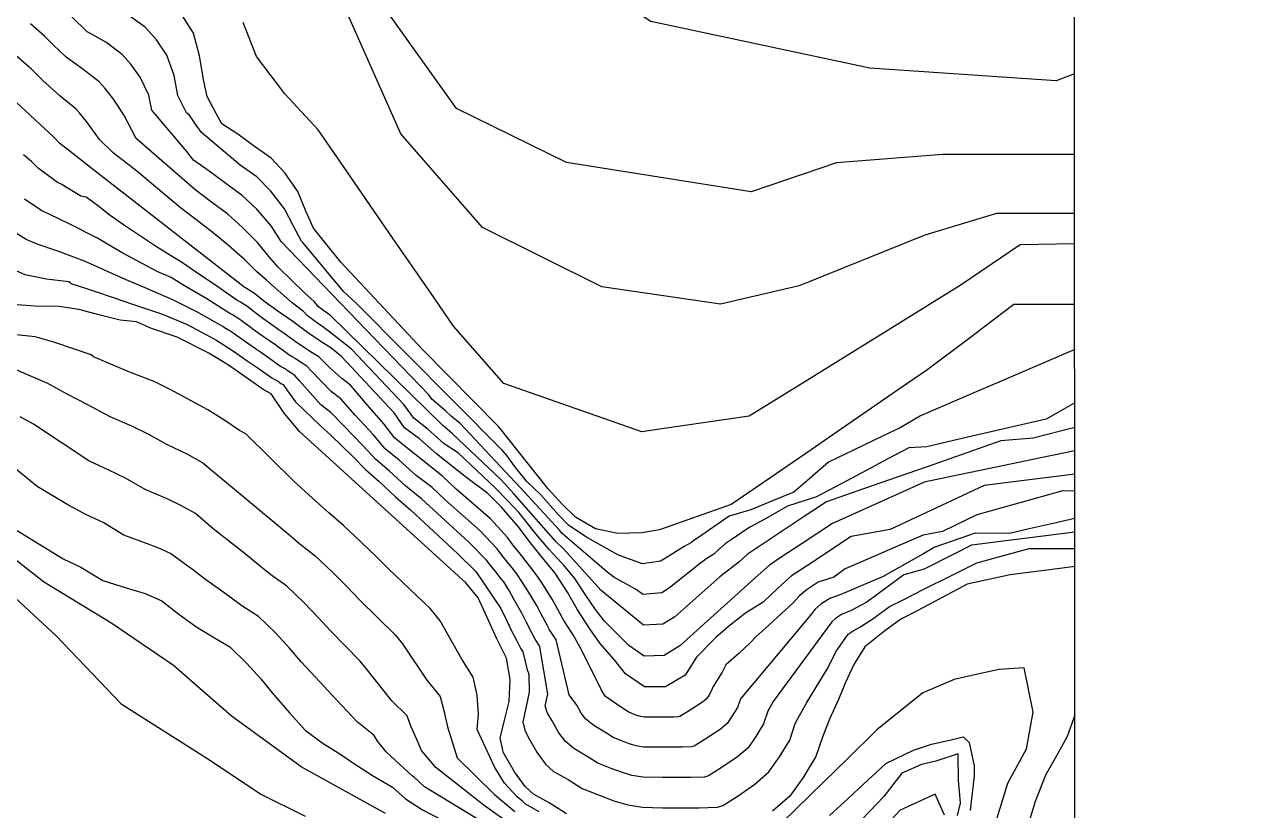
# Model space of a CAD drawing. Header units: millimetres. Extents: x 1101 to 4203, y 1053 to 1744.
# Drawn here: x 1754.3 to 1894.2, y 1451.6 to 1541.3 of the extents above; entities that cross this region are included whole.
import ezdxf

# ---------------------------------------------------------------- set-up
doc = ezdxf.new("R2010")
doc.units = ezdxf.units.MM
doc.layers.add('01_Fina', color=7, linetype='Continuous')

msp = doc.modelspace()

# ---------------------------------------------------------------- linework, layer by layer
msp.add_spline([(1206.55, 1742.41), (1198.04, 1713.25), (1191.71, 1699.46), (1188.12, 1692.66), (1185.8, 1676.36), (1188.2, 1664.12), (1192.37, 1645.4), (1198.96, 1631.58), (1205.92, 1617.92), (1212.01, 1606.12), (1219.8, 1593.74), (1226.03, 1584.56), (1235.41, 1573.92), (1239.38, 1569.04), (1262.46, 1553.75), (1273.82, 1547.94), (1292.28, 1545.86), (1304.63, 1545.03), (1323.86, 1547.24), (1343.77, 1554.24), (1348.18, 1560.24), (1355.1, 1558.48), (1361.05, 1563.53), (1368.81, 1564.74), (1375.81, 1569.68), (1387.22, 1575.31), (1397.88, 1585.58), (1409.72, 1597.18), (1418.41, 1615.58), (1419.86, 1625.08), (1420.37, 1642), (1422.23, 1651.7), (1429.17, 1651.45), (1435.26, 1654.71), (1443.36, 1656.59), (1455.3, 1651.18), (1462.27, 1643.18), (1465.93, 1633.22), (1474.19, 1620.72), (1478.65, 1616.67), (1481.05, 1602.66), (1484.13, 1591.31), (1484.89, 1574.33), (1484.36, 1564.21), (1486.42, 1559.18), (1489.39, 1548.07), (1492.67, 1543.87), (1495.89, 1536.95), (1501.55, 1533.07), (1522.85, 1527), (1548.84, 1524.65), (1563.37, 1519.91), (1597.01, 1518.92), (1608.07, 1518.76), (1621.87, 1530.8), (1629.23, 1540.85), (1637.33, 1541.75), (1654.58, 1528.41), (1666.45, 1514.07), (1678.81, 1502.28), (1683.26, 1485.42), (1688.26, 1473.25), (1696.09, 1462), (1707.13, 1455.14), (1716.58, 1451.32), (1728.09, 1440.45), (1739.12, 1428.49), (1752, 1419.89), (1768.14, 1407.72), (1779.75, 1403.89), (1792.3, 1394.74), (1800.33, 1389.87), (1811.75, 1382.95), (1818.47, 1377.64), (1820.17, 1369.01), (1828.21, 1360.85), (1834.33, 1353.31), (1847.27, 1343.54), (1858.6, 1336.79), (1868.42, 1330.8), (1878.4, 1329.63), (1894.15, 1331.08)], degree=3)
for points, knots in [([(1581.9, 1515.8), (1582.21, 1515.81), (1582.52, 1515.83), (1584.75, 1515.92), (1586.66, 1516), (1589.75, 1516.08), (1590.93, 1516.1), (1593.07, 1516.09), (1594.02, 1516.07), (1595.51, 1516), (1596.05, 1515.97), (1597.21, 1515.9), (1597.82, 1515.84), (1599.09, 1515.73), (1599.73, 1515.67), (1601.69, 1515.5), (1603.04, 1515.4), (1605.8, 1515.41), (1607.22, 1515.51), (1609.86, 1516.07), (1611.02, 1516.47), (1613.22, 1517.46), (1614.27, 1518.07), (1617.27, 1520.14), (1619.05, 1521.85), (1621.37, 1524.64), (1622.07, 1525.57), (1623.16, 1527.16), (1623.58, 1527.81), (1624.31, 1529.01), (1624.64, 1529.58), (1625.25, 1530.69), (1625.54, 1531.23), (1626.39, 1532.83), (1626.92, 1533.83), (1627.98, 1535.58), (1628.51, 1536.33), (1629.36, 1537.26), (1629.68, 1537.56), (1630.21, 1537.96), (1630.43, 1538.09), (1630.88, 1538.33), (1631.13, 1538.44), (1632.09, 1538.78), (1632.92, 1538.94), (1634.7, 1539.04), (1635.65, 1538.98), (1637.49, 1538.69), (1638.36, 1538.46), (1640.51, 1537.67), (1641.75, 1537.01), (1644.15, 1535.37), (1645.32, 1534.39), (1647.57, 1532.2), (1648.66, 1530.99), (1650.67, 1528.58), (1651.59, 1527.4), (1653.39, 1525.02), (1654.28, 1523.82), (1656.83, 1520.39), (1658.52, 1518.15), (1661.09, 1515.2), (1661.81, 1514.42), (1663.05, 1513.16), (1663.55, 1512.66), (1664.48, 1511.8), (1664.9, 1511.43), (1665.73, 1510.7), (1666.15, 1510.35), (1667.41, 1509.3), (1668.25, 1508.63), (1670.43, 1506.88), (1671.73, 1505.82), (1674.01, 1503.68), (1675, 1502.6), (1676.09, 1501.01), (1676.37, 1500.53), (1676.9, 1499.49), (1677.13, 1498.94), (1677.89, 1496.89), (1678.29, 1495.23), (1678.99, 1491.68), (1679.29, 1489.78), (1679.85, 1486.83), (1680.07, 1485.81), (1680.69, 1483.33), (1681.14, 1481.91), (1682.14, 1479.16), (1682.69, 1477.83), (1683.86, 1475.26), (1684.47, 1474.03), (1685.5, 1472.04), (1685.9, 1471.28), (1686.74, 1469.75), (1687.17, 1468.98), (1688.53, 1466.69), (1689.51, 1465.18), (1691.43, 1462.64), (1692.32, 1461.57), (1693.85, 1459.99), (1694.43, 1459.43), (1695.64, 1458.37), (1696.26, 1457.86), (1698.17, 1456.42), (1699.52, 1455.56), (1702.08, 1454.13), (1703.29, 1453.53), (1705.07, 1452.74), (1705.64, 1452.51), (1706.77, 1452.06), (1707.32, 1451.85), (1708.98, 1451.24), (1710.05, 1450.87), (1711.84, 1450.2), (1712.58, 1449.91), (1713.78, 1449.38), (1714.26, 1449.15), (1715.08, 1448.73), (1715.43, 1448.53), (1716.14, 1448.1), (1716.48, 1447.87), (1717.52, 1447.16), (1718.19, 1446.63), (1720.66, 1444.5), (1722.37, 1442.62), (1725.1, 1439.39), (1726.12, 1438.12), (1728.18, 1435.58), (1729.22, 1434.3), (1731.18, 1432.03), (1732.08, 1431.02), (1733.9, 1429.13), (1734.82, 1428.24), (1736.3, 1426.92), (1736.84, 1426.47), (1737.93, 1425.6), (1738.49, 1425.19), (1740.17, 1423.99), (1741.3, 1423.25), (1744.33, 1421.33), (1746.2, 1420.21), (1748.62, 1418.61), (1749.25, 1418.18), (1750.26, 1417.44), (1750.65, 1417.15), (1751.42, 1416.55), (1751.8, 1416.23), (1752.96, 1415.28), (1753.73, 1414.61), (1756.09, 1412.53), (1757.71, 1411.07), (1761.17, 1408.29), (1763.02, 1406.96), (1765.56, 1405.6), (1766.07, 1405.36), (1767.03, 1404.92), (1767.5, 1404.73), (1768.41, 1404.38), (1768.87, 1404.22), (1770.24, 1403.77), (1771.14, 1403.51), (1773.4, 1402.88), (1774.74, 1402.53), (1776.52, 1401.95), (1777.06, 1401.77), (1778.16, 1401.33), (1778.72, 1401.07), (1779.83, 1400.49), (1780.38, 1400.16), (1782.21, 1398.97), (1783.49, 1397.97), (1786.12, 1395.81), (1787.48, 1394.65), (1789.38, 1393.16), (1789.85, 1392.81), (1790.72, 1392.18), (1791.13, 1391.9), (1791.95, 1391.35), (1792.36, 1391.09), (1793.58, 1390.32), (1794.4, 1389.83), (1796.22, 1388.77), (1797.22, 1388.21), (1798.7, 1387.35), (1799.21, 1387.05), (1800.22, 1386.44), (1800.73, 1386.13), (1802.25, 1385.19), (1803.27, 1384.55), (1805.2, 1383.35), (1806.1, 1382.79), (1807.67, 1381.84), (1808.31, 1381.46), (1809.35, 1380.86), (1809.73, 1380.64), (1810.45, 1380.24), (1810.79, 1380.05), (1811.45, 1379.69), (1811.77, 1379.51), (1812.69, 1378.98), (1813.27, 1378.64), (1814.27, 1377.96), (1814.69, 1377.62), (1815.28, 1377.05), (1815.48, 1376.8), (1815.68, 1376.49), (1815.73, 1376.41), (1815.82, 1376.23), (1815.87, 1376.13), (1815.96, 1375.89), (1816, 1375.75), (1816.17, 1375.15), (1816.26, 1374.57), (1816.42, 1373.22), (1816.48, 1372.46), (1816.66, 1370.82), (1816.78, 1369.94), (1817.1, 1368.73), (1817.19, 1368.43), (1817.38, 1367.9), (1817.47, 1367.67), (1817.67, 1367.21), (1817.78, 1366.99), (1818.12, 1366.35), (1818.37, 1365.95), (1819.31, 1364.61), (1820.08, 1363.81), (1821.64, 1362.36), (1822.44, 1361.73), (1823.97, 1360.52), (1824.7, 1359.95), (1825.35, 1359.39), (1825.36, 1359.38), (1825.37, 1359.37)], [692.631066, 692.631066, 692.631066, 692.631066, 693.545059, 693.545059, 699.24594, 699.24594, 702.815468, 702.815468, 705.699074, 705.699074, 707.366835, 707.366835, 709.237004, 709.237004, 711.107173, 711.107173, 714.84751, 714.84751, 718.587848, 718.587848, 721.726568, 721.726568, 724.865289, 724.865289, 731.197101, 731.197101, 734.165399, 734.165399, 736.112661, 736.112661, 737.77625, 737.77625, 739.43984, 739.43984, 742.778472, 742.778472, 746.117105, 746.117105, 748.11172, 748.11172, 749.432696, 749.432696, 750.753672, 750.753672, 754.013145, 754.013145, 757.272618, 757.272618, 760.532091, 760.532091, 765.491675, 765.491675, 770.451259, 770.451259, 775.410843, 775.410843, 779.839059, 779.839059, 784.267275, 784.267275, 792.527909, 792.527909, 795.560116, 795.560116, 797.532207, 797.532207, 799.074875, 799.074875, 800.617544, 800.617544, 803.702881, 803.702881, 808.820752, 808.820752, 813.938622, 813.938622, 816.155697, 816.155697, 818.372772, 818.372772, 823.941158, 823.941158, 829.509544, 829.509544, 832.400326, 832.400326, 836.513395, 836.513395, 840.626463, 840.626463, 844.598843, 844.598843, 847.109934, 847.109934, 849.621025, 849.621025, 854.643208, 854.643208, 858.446204, 858.446204, 860.62186, 860.62186, 862.797517, 862.797517, 867.148831, 867.148831, 870.854811, 870.854811, 872.546624, 872.546624, 874.238438, 874.238438, 877.622065, 877.622065, 880.185657, 880.185657, 881.993819, 881.993819, 883.448314, 883.448314, 884.902808, 884.902808, 887.811797, 887.811797, 895.73691, 895.73691, 900.537522, 900.537522, 905.338133, 905.338133, 909.227908, 909.227908, 912.859172, 912.859172, 914.817356, 914.817356, 916.775541, 916.775541, 920.691909, 920.691909, 927.274835, 927.274835, 929.696436, 929.696436, 931.239491, 931.239491, 932.782547, 932.782547, 935.868657, 935.868657, 942.179292, 942.179292, 948.489928, 948.489928, 949.993133, 949.993133, 951.318318, 951.318318, 952.643502, 952.643502, 955.293871, 955.293871, 959.493289, 959.493289, 961.390932, 961.390932, 963.620189, 963.620189, 965.849445, 965.849445, 971.036767, 971.036767, 976.224089, 976.224089, 977.838381, 977.838381, 979.205399, 979.205399, 980.572417, 980.572417, 983.306452, 983.306452, 986.754676, 986.754676, 988.604973, 988.604973, 990.455271, 990.455271, 994.155866, 994.155866, 997.315271, 997.315271, 999.451304, 999.451304, 1000.68022, 1000.68022, 1001.738987, 1001.738987, 1002.797754, 1002.797754, 1004.915288, 1004.915288, 1007.032822, 1007.032822, 1008.719796, 1008.719796, 1009.357501, 1009.357501, 1010.082654, 1010.082654, 1010.807807, 1010.807807, 1013.000807, 1013.000807, 1015.193806, 1015.193806, 1017.386806, 1017.386806, 1018.071955, 1018.071955, 1018.617831, 1018.617831, 1019.163707, 1019.163707, 1020.255459, 1020.255459, 1022.998233, 1022.998233, 1025.741006, 1025.741006, 1028.48378, 1028.48378, 1028.525833, 1028.525833, 1028.525833, 1028.525833]), ([(1584.9, 1512.92), (1586.84, 1513), (1588.75, 1513.07), (1591.48, 1513.1), (1592.32, 1513.1), (1593.82, 1513.07), (1594.48, 1513.05), (1595.52, 1513), (1595.91, 1512.98), (1596.64, 1512.93), (1596.98, 1512.9), (1597.68, 1512.84), (1598.04, 1512.81), (1599.15, 1512.71), (1599.92, 1512.64), (1601.93, 1512.48), (1603.22, 1512.4), (1605.93, 1512.42), (1607.37, 1512.51), (1609.26, 1512.87), (1609.67, 1512.96), (1610.45, 1513.17), (1610.84, 1513.28), (1611.99, 1513.65), (1612.73, 1513.94), (1615.05, 1515.01), (1616.53, 1515.92), (1619.25, 1517.98), (1620.49, 1519.13), (1622.78, 1521.59), (1623.83, 1522.89), (1625.49, 1525.23), (1626.14, 1526.24), (1626.99, 1527.66), (1627.23, 1528.07), (1627.67, 1528.86), (1627.88, 1529.24), (1628.48, 1530.37), (1628.85, 1531.07), (1629.61, 1532.47), (1630, 1533.14), (1630.72, 1534.24), (1631.04, 1534.66), (1631.51, 1535.16), (1631.67, 1535.3), (1631.88, 1535.46), (1631.95, 1535.5), (1632.05, 1535.56), (1632.09, 1535.58), (1632.18, 1535.62), (1632.23, 1535.64), (1632.41, 1535.72), (1632.56, 1535.77), (1633.09, 1535.9), (1633.54, 1535.97), (1634.56, 1536.02), (1635.11, 1536), (1636.1, 1535.88), (1636.52, 1535.81), (1637.35, 1535.61), (1637.76, 1535.48), (1639.01, 1535.03), (1639.85, 1534.61), (1641.53, 1533.56), (1642.38, 1532.92), (1644.07, 1531.44), (1644.92, 1530.6), (1647.36, 1527.95), (1648.94, 1525.93), (1652.06, 1521.8), (1653.6, 1519.66), (1656.95, 1515.38), (1658.75, 1513.22), (1661.25, 1510.72), (1661.68, 1510.3), (1662.44, 1509.6), (1662.76, 1509.32), (1663.39, 1508.76), (1663.71, 1508.49), (1664.65, 1507.69), (1665.27, 1507.18), (1667.1, 1505.71), (1668.26, 1504.79), (1670.33, 1503.03), (1671.25, 1502.19), (1672.34, 1501.01), (1672.66, 1500.64), (1673.15, 1499.99), (1673.35, 1499.71), (1673.62, 1499.27), (1673.71, 1499.12), (1673.89, 1498.79), (1673.98, 1498.62), (1674.23, 1498.08), (1674.39, 1497.7), (1674.93, 1496.23), (1675.26, 1494.98), (1675.85, 1492.17), (1676.11, 1490.62), (1676.59, 1487.91), (1676.79, 1486.81), (1677.16, 1485.1), (1677.3, 1484.52), (1677.85, 1482.35), (1678.33, 1480.83), (1679.48, 1477.71), (1680.16, 1476.12), (1681.43, 1473.41), (1682, 1472.26), (1682.86, 1470.61), (1683.14, 1470.08), (1683.72, 1469.02), (1684.02, 1468.48), (1684.93, 1466.87), (1685.58, 1465.78), (1686.95, 1463.66), (1687.67, 1462.62), (1689.25, 1460.56), (1690.12, 1459.53), (1691.62, 1457.97), (1692.19, 1457.41), (1693.38, 1456.35), (1693.98, 1455.84), (1695.84, 1454.4), (1697.13, 1453.53), (1699.46, 1452.13), (1700.49, 1451.58), (1702.56, 1450.56), (1703.6, 1450.1), (1705.1, 1449.49), (1705.55, 1449.31), (1706.44, 1448.98), (1706.88, 1448.82), (1708.15, 1448.35), (1708.96, 1448.06), (1710.47, 1447.51), (1711.16, 1447.24), (1712.21, 1446.8), (1712.59, 1446.62), (1713.18, 1446.33), (1713.41, 1446.22), (1713.9, 1445.95), (1714.17, 1445.79), (1714.72, 1445.45), (1714.99, 1445.26), (1715.81, 1444.68), (1716.36, 1444.25), (1718.27, 1442.59), (1719.64, 1441.15), (1722.42, 1437.95), (1723.82, 1436.19), (1726.73, 1432.61), (1728.24, 1430.78), (1731.54, 1427.2), (1733.34, 1425.44), (1736.93, 1422.56), (1738.52, 1421.48), (1741.61, 1419.49), (1743.12, 1418.58), (1745.5, 1417.08), (1746.43, 1416.48), (1747.64, 1415.64), (1747.96, 1415.41), (1748.56, 1414.96), (1748.84, 1414.75), (1749.4, 1414.31), (1749.68, 1414.09), (1750.54, 1413.39), (1751.11, 1412.9), (1752.87, 1411.38), (1754.09, 1410.28), (1756.66, 1408.06), (1758.03, 1406.92), (1761, 1404.76), (1762.62, 1403.72), (1764.82, 1402.63), (1765.25, 1402.43), (1766.25, 1402), (1766.81, 1401.78), (1767.9, 1401.38), (1768.44, 1401.2), (1770.02, 1400.7), (1771.02, 1400.43), (1772.91, 1399.91), (1773.79, 1399.67), (1775.4, 1399.17), (1776.12, 1398.92), (1776.95, 1398.58), (1777.13, 1398.5), (1777.48, 1398.33), (1777.66, 1398.24), (1778.2, 1397.96), (1778.56, 1397.75), (1779.85, 1396.95), (1780.8, 1396.25), (1782.82, 1394.65), (1783.89, 1393.75), (1786.17, 1391.86), (1787.4, 1390.87), (1789.3, 1389.51), (1789.86, 1389.14), (1790.96, 1388.42), (1791.51, 1388.08), (1793.13, 1387.09), (1794.18, 1386.49), (1795.71, 1385.61), (1796.22, 1385.32), (1797.12, 1384.8), (1797.5, 1384.57), (1798.64, 1383.89), (1799.4, 1383.43), (1801.69, 1382.01), (1803.26, 1381.01), (1805.47, 1379.67), (1806.02, 1379.34), (1807.03, 1378.74), (1807.49, 1378.47), (1808.23, 1378.04), (1808.51, 1377.88), (1809.36, 1377.41), (1809.9, 1377.12), (1810.87, 1376.57), (1811.31, 1376.31), (1812.06, 1375.84), (1812.37, 1375.62), (1812.82, 1375.26), (1812.97, 1375.11), (1813.08, 1374.99), (1813.1, 1374.96), (1813.11, 1374.95)], [695.477058, 695.477058, 695.477058, 695.477058, 701.285932, 701.285932, 703.92449, 703.92449, 706.017393, 706.017393, 707.267563, 707.267563, 708.364357, 708.364357, 709.461151, 709.461151, 711.654738, 711.654738, 714.968927, 714.968927, 718.283116, 718.283116, 719.16254, 719.16254, 720.041965, 720.041965, 721.800814, 721.800814, 725.732107, 725.732107, 729.663401, 729.663401, 733.594694, 733.594694, 736.451765, 736.451765, 737.570755, 737.570755, 738.689745, 738.689745, 740.927726, 740.927726, 743.601644, 743.601644, 746.275562, 746.275562, 748.147128, 748.147128, 749.168727, 749.168727, 749.784579, 749.784579, 750.400431, 750.400431, 751.632136, 751.632136, 754.127881, 754.127881, 756.623626, 756.623626, 758.564122, 758.564122, 760.504618, 760.504618, 764.575224, 764.575224, 768.645829, 768.645829, 772.716435, 772.716435, 780.504359, 780.504359, 788.292284, 788.292284, 796.080208, 796.080208, 797.651178, 797.651178, 798.757959, 798.757959, 799.86474, 799.86474, 802.078303, 802.078303, 806.504032, 806.504032, 810.929761, 810.929761, 812.987114, 812.987114, 814.663882, 814.663882, 815.605086, 815.605086, 816.54629, 816.54629, 818.428698, 818.428698, 823.166583, 823.166583, 827.904468, 827.904468, 830.960681, 830.960681, 832.50454, 832.50454, 836.650429, 836.650429, 841.325667, 841.325667, 844.905005, 844.905005, 846.604939, 846.604939, 848.304873, 848.304873, 851.704741, 851.704741, 854.994983, 854.994983, 858.375299, 858.375299, 860.329067, 860.329067, 862.282834, 862.282834, 866.19037, 866.19037, 869.174875, 869.174875, 872.116372, 872.116372, 873.408928, 873.408928, 874.701484, 874.701484, 877.286597, 877.286597, 879.813412, 879.813412, 881.42234, 881.42234, 882.451929, 882.451929, 883.798804, 883.798804, 885.145678, 885.145678, 887.839427, 887.839427, 894.540435, 894.540435, 901.241443, 901.241443, 907.942452, 907.942452, 914.64346, 914.64346, 919.836485, 919.836485, 925.02951, 925.02951, 928.585595, 928.585595, 929.954986, 929.954986, 931.155536, 931.155536, 932.356086, 932.356086, 934.757187, 934.757187, 939.559389, 939.559389, 944.36159, 944.36159, 949.163792, 949.163792, 950.282327, 950.282327, 951.725112, 951.725112, 953.167896, 953.167896, 956.053464, 956.053464, 958.939032, 958.939032, 961.824601, 961.824601, 962.692878, 962.692878, 963.561155, 963.561155, 965.29771, 965.29771, 969.5411, 969.5411, 973.784491, 973.784491, 978.027881, 978.027881, 979.76786, 979.76786, 981.507838, 981.507838, 984.987794, 984.987794, 986.797376, 986.797376, 988.257687, 988.257687, 991.069709, 991.069709, 996.693751, 996.693751, 998.509119, 998.509119, 999.968277, 999.968277, 1000.828611, 1000.828611, 1002.549279, 1002.549279, 1004.269948, 1004.269948, 1005.990616, 1005.990616, 1007.711284, 1007.711284, 1008.470282, 1008.470282, 1008.470282, 1008.470282])]:
    msp.add_open_spline(points, degree=3, knots=knots)
at = {"layer": '01_Fina', "linetype": 'Continuous'}
for p, q in [((1810.86, 1488.45), (1810.86, 1488.45)), ((1810.14, 1487.71), (1810.14, 1487.71)), ((1830.64, 1482.44), (1830.64, 1482.44)), ((1832.11, 1480.37), (1832.11, 1480.37)), ((1820.07, 1465.43), (1820.07, 1465.43)), ((1817.28, 1463.65), (1817.28, 1463.65))]:
    msp.add_line(p, q, dxfattribs=at)
at = {"layer": '01_Fina'}
for points in [[(1135.28, 1103.45), (1874.37, 1103.45), (1873.93, 1741.26), (1134.84, 1741.26), (1135.28, 1123.4)], [(1874.08, 1519.74), (1865.19, 1519.74), (1856.98, 1517.27), (1842.67, 1511.5), (1833.69, 1509.4), (1820.16, 1511.38), (1806.52, 1518.14), (1797.19, 1528.86), (1791.33, 1542.11), (1782.93, 1554.23), (1774.95, 1565.76), (1771.85, 1577.66), (1777.1, 1591.77), (1777.92, 1602.2), (1777.22, 1612.58), (1779.06, 1619.8), (1776.17, 1623.88), (1770.1, 1624.12), (1763.22, 1622.72), (1737.46, 1619.66), (1720.96, 1621.84), (1696.36, 1625.08), (1690.36, 1629.3), (1659.55, 1656.28)], [(1874.08, 1526.49), (1859.04, 1526.49), (1846.93, 1525.54), (1837.19, 1522.22), (1816.12, 1525.59), (1803.55, 1531.73), (1794.52, 1544.43), (1791.08, 1552.85), (1787.87, 1561.46), (1779.79, 1575.93), (1777.06, 1585.55), (1778.72, 1592.07), (1785.25, 1608.72), (1785.37, 1614.54), (1786.05, 1627.03)], [(1874.07, 1535.7), (1871.99, 1534.89), (1850.73, 1536.32), (1825.73, 1541.67), (1811.9, 1550.65), (1809.05, 1552.5), (1794.24, 1575.7), (1792.54, 1586.2), (1792.66, 1597.06), (1792.73, 1603.51), (1794.09, 1612.86), (1793.25, 1619.9), (1792.4, 1627.05)], [(1874.1, 1498.15), (1872.78, 1497.4), (1870.83, 1496.29), (1862.89, 1494.45), (1860.25, 1493.84), (1857.22, 1493.14), (1855.18, 1493.02), (1852.79, 1491.75), (1849.81, 1490.17), (1847.46, 1488.92), (1844.64, 1487.43), (1841.34, 1486.34), (1838.8, 1484.92), (1837.03, 1483.94), (1834.89, 1482.52), (1834.21, 1482.07), (1833.56, 1481.49), (1832.91, 1480.86), (1832.11, 1480.37), (1831.41, 1479.83), (1827.88, 1477.03), (1826.97, 1476.48), (1824.84, 1476.27), (1823.98, 1476.87), (1821.5, 1478.25), (1820.69, 1478.9), (1815.63, 1483.23), (1815.32, 1483.63), (1810.86, 1488.45), (1803.99, 1495.78), (1802.96, 1496.64), (1802.31, 1497.24), (1800.75, 1498.57), (1800.4, 1499.07), (1793.21, 1506.5), (1783.55, 1516.57), (1782.41, 1518.35), (1780.76, 1520.24), (1779.11, 1521.81), (1777.23, 1523.16), (1775.34, 1524.6), (1773.55, 1525.85), (1772.78, 1526.84), (1768.78, 1531.54), (1768.47, 1533.27), (1767.46, 1535.3), (1766.4, 1536.8), (1765.4, 1537.91), (1763.55, 1539.3), (1761.73, 1540.33), (1761.4, 1540.5), (1761.07, 1540.83), (1757.89, 1543.9)], [(1874.1, 1504.23), (1866.23, 1500.85), (1862.85, 1499.39), (1856.52, 1496.67), (1854.19, 1495.3), (1852.26, 1494.38), (1848.87, 1492.76), (1846.02, 1491.39), (1843.9, 1489.55), (1842.06, 1487.95), (1839.63, 1486.95), (1837.16, 1485.94), (1834.66, 1485.23), (1831.04, 1482.69), (1830.64, 1482.44), (1830.29, 1482.17), (1829.55, 1481.75), (1827.29, 1480.34), (1826.82, 1480.07), (1824.78, 1479.78), (1822.03, 1480.75), (1818.5, 1482.74), (1816.39, 1484.16), (1815.17, 1485.41), (1813.15, 1487.68), (1811.58, 1489.18), (1810.18, 1490.9), (1809.29, 1492.13), (1808.79, 1492.69), (1792.18, 1509.46), (1791.06, 1510.51), (1790.72, 1510.8), (1786.02, 1516.44), (1785.89, 1516.59), (1784.96, 1518.3), (1783.93, 1520.3), (1782.37, 1522.31), (1780.76, 1523.95), (1778.87, 1525.27), (1774.45, 1529), (1773.76, 1529.96), (1773.1, 1530.97), (1772.76, 1531.23), (1771.75, 1533.21), (1771.35, 1535.51), (1770.51, 1537.82), (1769.34, 1539.56), (1768.02, 1541.03), (1766.18, 1542.36)], [(1874.09, 1509.35), (1867.15, 1509.35), (1863.85, 1506.86), (1862.35, 1505.73), (1857.21, 1501.87), (1853.39, 1499.24), (1849.91, 1496.85), (1847.47, 1495.17), (1844.02, 1492.8), (1839.44, 1489.64), (1834.91, 1486.53), (1826.71, 1483.65), (1824.72, 1483.3), (1821.97, 1483.25), (1819.41, 1483.77), (1817.14, 1485.08), (1815.6, 1486.57), (1813.97, 1488.38), (1808.39, 1495.41), (1799.66, 1504.22), (1790.35, 1514.18), (1788.66, 1516.32), (1787.24, 1518.08), (1786.37, 1520.03), (1785.44, 1522.25), (1783.98, 1524.38), (1782.42, 1526.08), (1780.51, 1527.38), (1778.61, 1528.81), (1776.77, 1529.99), (1776.13, 1531.15), (1775.11, 1533.1), (1774.73, 1534.87), (1774.24, 1537.74), (1773.56, 1540.33), (1772.28, 1542.33)], [(1874.1, 1495.33), (1869.36, 1494.1), (1865.65, 1493.79), (1857.27, 1490.86), (1853.84, 1489.67), (1850.13, 1488.37), (1845.78, 1486.85), (1843.13, 1485.09), (1840.38, 1483.27), (1837.75, 1481.52), (1836.74, 1480.85), (1835.77, 1479.98), (1833.59, 1478.29), (1828.47, 1473.71), (1827.12, 1472.9), (1824.9, 1472.76), (1820.05, 1476.72), (1815.76, 1481.49), (1814.88, 1482.31), (1810.14, 1487.71), (1808.65, 1489.35), (1803.08, 1494.63), (1801.99, 1495.56), (1789.23, 1508.06), (1788.64, 1508.49), (1787.82, 1509.09), (1787.31, 1509.72), (1786.19, 1510.72), (1783.21, 1513.62), (1782.13, 1514.84), (1780.9, 1516.4), (1779.15, 1518.17), (1777.45, 1519.68), (1775.59, 1521.05), (1773.7, 1522.49), (1767.01, 1528.33), (1765.59, 1531.03), (1764.41, 1532.79), (1763.46, 1534.03), (1762.78, 1534.78), (1760.92, 1536.24), (1759.02, 1537.58), (1758.26, 1538.33), (1757.58, 1538.97), (1756.53, 1539.99), (1754.95, 1541.39)], [(1874.09, 1516.28), (1867.89, 1516.18), (1861.13, 1511.61), (1855.83, 1508.32), (1843.3, 1500.55), (1836.97, 1496.62), (1826.97, 1495.18), (1824.69, 1494.85), (1808.95, 1500.37), (1803.23, 1506.91), (1801, 1510.14), (1796.27, 1516.99), (1790.24, 1525.74), (1787.78, 1529.31), (1783.97, 1533.42), (1780.74, 1537.66), (1779.23, 1541.54)], [(1874.1, 1492.66), (1870.24, 1491.86), (1863.31, 1490.41), (1860.9, 1489.91), (1856.93, 1489.08), (1853.66, 1487.61), (1846.46, 1484.37), (1842.99, 1482.09), (1840.62, 1480.52), (1839.27, 1479.63), (1837.97, 1478.47), (1829.06, 1470.4), (1827.27, 1469.32), (1824.96, 1469.24), (1823.23, 1470.44), (1820.43, 1473.23), (1819.4, 1474.55), (1818.29, 1476.25), (1817.07, 1478.08), (1815.77, 1479.65), (1815.73, 1479.71), (1814.97, 1480.49), (1814.12, 1481.39), (1813.49, 1482.17), (1812.81, 1482.97), (1810.69, 1485.58), (1809.42, 1486.98), (1809.41, 1486.98), (1807.98, 1488.45), (1803.77, 1492.41), (1802.17, 1493.47), (1801.02, 1494.48), (1800.33, 1495.11), (1798.68, 1496.39), (1797.98, 1497.39), (1797.56, 1497.95), (1791.63, 1504.24), (1791.35, 1504.46), (1789.05, 1506.25), (1788.31, 1506.83), (1787.6, 1507.33), (1786.51, 1508.13), (1786.09, 1508.57), (1784.8, 1509.56), (1781.86, 1512.13), (1780.72, 1513.12), (1779.39, 1514.45), (1777.53, 1516.09), (1775.79, 1517.55), (1773.95, 1518.94), (1772.07, 1520.39), (1767.08, 1524.58), (1765.72, 1525.64), (1764.61, 1526.5), (1764.3, 1526.74), (1762.82, 1528.21), (1761.35, 1530.27), (1760.52, 1531.27), (1760.17, 1531.65), (1758.28, 1533.17), (1756.75, 1534.6), (1756.64, 1534.66), (1755.96, 1535.32), (1755.63, 1535.65), (1755.05, 1536.22), (1754.81, 1536.44), (1752.01, 1538.89)], [(1874.11, 1490.02), (1863.78, 1488.72), (1858.88, 1486.43), (1853.06, 1483.7), (1848.61, 1482.9), (1843.49, 1479.52), (1841.79, 1478.4), (1840.17, 1476.96), (1838.54, 1475.38), (1836.55, 1474.15), (1834.78, 1472.79), (1833.18, 1471.4), (1830.93, 1469.11), (1829.64, 1467.08), (1827.42, 1465.74), (1825.02, 1465.73), (1822.86, 1467.22), (1821.53, 1468.87), (1819.9, 1470.73), (1818.76, 1472.37), (1817.37, 1474.51), (1816.23, 1476.52), (1814.81, 1478.7), (1813.37, 1480.47), (1812.02, 1482.16), (1810.58, 1484.04), (1808.7, 1486.24), (1807.12, 1487.8), (1804.73, 1489.59), (1801.26, 1492.32), (1799.33, 1494.05), (1797.64, 1495.29), (1796.44, 1497.02), (1790.43, 1503.44), (1789.22, 1504.43), (1788.01, 1505.18), (1786.56, 1506.17), (1784.87, 1507.41), (1783.42, 1508.41), (1781.73, 1509.65), (1780.52, 1510.64), (1779.31, 1511.39), (1761.99, 1524.85), (1759.83, 1526.55), (1758.3, 1527.76), (1757.58, 1528.5), (1749.07, 1536.39)], [(1874.11, 1488.07), (1872.75, 1488.12), (1862.92, 1485.37), (1859.03, 1483.45), (1856.8, 1483.06), (1853.62, 1481.69), (1851.43, 1480.74), (1847.89, 1479.21), (1846.61, 1478.25), (1844.82, 1477.68), (1843.46, 1476.78), (1842.63, 1476.04), (1841.97, 1475.32), (1838.76, 1472.41), (1837.69, 1471.42), (1837.12, 1470.8), (1835.77, 1469.53), (1834.3, 1468.25), (1833.86, 1467.42), (1832.85, 1465.79), (1832.63, 1465.23), (1832.34, 1464.75), (1832.03, 1464.32), (1831.64, 1463.97), (1829.9, 1462.87), (1829.05, 1462.35), (1828.9, 1462.31), (1828.36, 1462.28), (1827.81, 1462.29), (1824.96, 1462.29), (1824.54, 1462.36), (1824.14, 1462.48), (1823.75, 1462.63), (1823.23, 1462.83), (1822.84, 1463.09), (1821.53, 1463.93), (1820.57, 1464.65), (1820.32, 1464.98), (1820.07, 1465.43), (1817.86, 1469.89), (1817.66, 1470.22), (1816.86, 1471.68), (1816.81, 1471.78), (1815.81, 1473.31), (1815.63, 1473.64), (1814.84, 1475.06), (1814.49, 1475.73), (1813.26, 1477.69), (1812.63, 1478.57), (1811.9, 1479.55), (1811.4, 1480.18), (1810.69, 1481.06), (1810.11, 1481.8), (1809.38, 1482.76), (1807.45, 1484.91), (1803.52, 1488.31), (1801.98, 1489.78), (1796.53, 1494.1), (1795.27, 1495.76), (1793.41, 1497.88), (1791.47, 1500.15), (1790.47, 1500.93), (1789.12, 1502.14), (1788.34, 1502.91), (1787.86, 1503.38), (1786.89, 1503.97), (1786.08, 1504.53), (1785.73, 1504.77), (1785.41, 1504.97), (1783.91, 1506.06), (1783.17, 1506.57), (1782.48, 1507.04), (1781.46, 1507.78), (1780.85, 1508.23), (1779.62, 1509.18), (1778.9, 1509.63), (1778.51, 1509.87), (1776.21, 1511.46), (1773.78, 1513.1), (1772.3, 1514.13), (1770.91, 1514.95), (1769.23, 1516.04), (1767.16, 1517.38), (1765.69, 1518.4), (1764.05, 1519.52), (1762.73, 1520.55), (1761.3, 1521.62), (1760.68, 1521.72), (1758.45, 1523.11), (1758.03, 1523.3), (1756.27, 1524.57), (1755.87, 1524.89), (1755.05, 1525.7), (1754.15, 1526.46)], [(1874.11, 1484.96), (1871.63, 1484.38), (1868.91, 1483.76), (1866.64, 1483.23), (1862.74, 1483.28), (1861, 1482.66), (1858.15, 1481.66), (1856.76, 1480.87), (1852.24, 1478.33), (1849.48, 1477.15), (1847.6, 1476.35), (1846.15, 1475.83), (1845.13, 1475.16), (1844.5, 1474.6), (1843.78, 1473.69), (1835.97, 1464.37), (1835.61, 1463.37), (1835.03, 1462.41), (1834.43, 1461.56), (1833.63, 1460.86), (1831.83, 1459.67), (1830.69, 1458.96), (1830.38, 1458.87), (1829.31, 1458.83), (1828.2, 1458.83), (1827.37, 1458.84), (1827.06, 1458.84), (1824.9, 1458.86), (1824.06, 1458.99), (1823.26, 1459.23), (1822.49, 1459.53), (1821.45, 1459.94), (1820.66, 1460.44), (1819.23, 1461.32), (1818.28, 1462.07), (1817.79, 1462.74), (1817.28, 1463.65), (1816.43, 1464.82), (1814.92, 1471.09), (1814.17, 1472.24), (1813.89, 1472.78), (1813.17, 1474.11), (1812.76, 1474.93), (1811.7, 1476.68), (1811.09, 1477.65), (1810.43, 1478.64), (1810.05, 1479.11), (1809.36, 1479.97), (1808.74, 1480.75), (1808.18, 1481.48), (1806.21, 1483.59), (1802.31, 1487.02), (1800.77, 1488.49), (1798.95, 1489.85), (1797.03, 1491.6), (1795.41, 1492.91), (1794.09, 1494.51), (1792.01, 1496.74), (1790.35, 1498.6), (1789.27, 1499.42), (1786.99, 1501.78), (1786.49, 1502.32), (1785.77, 1502.77), (1785.16, 1503.19), (1784.9, 1503.37), (1784.43, 1503.64), (1782.95, 1504.71), (1782.24, 1505.21), (1781.55, 1505.68), (1780.48, 1506.44), (1779.97, 1506.81), (1778.72, 1507.73), (1778, 1508.17), (1777.71, 1508.35), (1775.07, 1510), (1772.53, 1511.48), (1770.99, 1512.45), (1769.47, 1513.11), (1767.69, 1514.06), (1765.49, 1515.23), (1764.13, 1516.03), (1762.59, 1516.92), (1759.38, 1518.58), (1757.07, 1519.68), (1756.25, 1520.04), (1754.25, 1521.37)], [(1874.11, 1483.39), (1862.32, 1481.89), (1860.47, 1480.96), (1856.93, 1479.17), (1854.61, 1478.52), (1851.68, 1476.35), (1851.22, 1476.01), (1850.58, 1475.54), (1850.38, 1475.41), (1848.59, 1474.44), (1847.48, 1473.98), (1846.8, 1473.54), (1846.38, 1473.17), (1839.71, 1464.06), (1839.09, 1462.95), (1838.59, 1461.51), (1837.73, 1460.07), (1836.82, 1458.79), (1835.62, 1457.75), (1833.77, 1456.48), (1832.32, 1455.58), (1831.86, 1455.44), (1830.26, 1455.37), (1828.59, 1455.38), (1827.35, 1455.39), (1827.07, 1455.39), (1824.84, 1455.43), (1823.58, 1455.63), (1822.38, 1455.98), (1821.22, 1456.43), (1819.67, 1457.04), (1818.48, 1457.8), (1816.93, 1458.7), (1815.99, 1459.5), (1815.25, 1460.5), (1814.48, 1461.86), (1813.89, 1462.8), (1813.66, 1463.58), (1813.97, 1464.89), (1813.07, 1470.29), (1813.03, 1470.4), (1812.53, 1471.16), (1812.15, 1471.91), (1811.49, 1473.16), (1811.02, 1474.14), (1810.15, 1475.67), (1809.55, 1476.73), (1808.96, 1477.73), (1808.71, 1478.04), (1808.03, 1478.87), (1807.37, 1479.7), (1806.98, 1480.2), (1804.97, 1482.26), (1799.56, 1487.19), (1797.79, 1488.62), (1795.89, 1490.37), (1794.3, 1491.72), (1792.92, 1493.25), (1790.62, 1495.59), (1789.22, 1497.05), (1788.06, 1497.91), (1785.64, 1500.65), (1785.13, 1501.27), (1784.65, 1501.57), (1784.24, 1501.85), (1784.07, 1501.97), (1783.46, 1502.31), (1781.99, 1503.37), (1781.3, 1503.85), (1780.62, 1504.32), (1779.5, 1505.11), (1779.09, 1505.39), (1777.82, 1506.27), (1777.1, 1506.72), (1776.9, 1506.84), (1773.94, 1508.54), (1771.27, 1509.87), (1768.04, 1511.26), (1766.15, 1512.08), (1763.81, 1513.08), (1762.56, 1513.67), (1761.13, 1514.33), (1758.07, 1515.45), (1755.7, 1516.24), (1754.45, 1516.79), (1752.22, 1518.18)], [(1752.67, 1513.53), (1754.32, 1512.8), (1756.77, 1512.31), (1759.34, 1511.99), (1759.67, 1511.73), (1761, 1511.31), (1762.14, 1510.93), (1764.61, 1510.09), (1766.6, 1509.41), (1770.02, 1508.25), (1772.81, 1507.09), (1776.1, 1505.32), (1776.2, 1505.26), (1776.92, 1504.81), (1778.22, 1503.97), (1778.51, 1503.77), (1779.69, 1502.95), (1780.37, 1502.49), (1781.04, 1502.02), (1782.48, 1500.98), (1783.23, 1500.57), (1783.32, 1500.51), (1783.52, 1500.37), (1783.77, 1500.22), (1784.28, 1499.51), (1785.19, 1498.26), (1788.09, 1495.49), (1789.23, 1494.45), (1791.75, 1492), (1793.18, 1490.53), (1794.74, 1489.15), (1796.64, 1487.38), (1798.35, 1485.9), (1799.9, 1484.44), (1803.72, 1480.93), (1805.78, 1478.91), (1808.6, 1474.66), (1809.28, 1473.34), (1809.81, 1472.21), (1810.41, 1471.05), (1810.89, 1470.09), (1811.14, 1469.71), (1811.17, 1469.59), (1811.64, 1467.67), (1811.72, 1467.4), (1811.81, 1467.16), (1811.85, 1465.14), (1811.52, 1463.48), (1811.11, 1461.73), (1811.34, 1460.77), (1811.69, 1460.07), (1812.71, 1458.26), (1813.7, 1456.92), (1814.63, 1456.08), (1816.3, 1455.15), (1817.89, 1454.14), (1819.95, 1453.33), (1821.5, 1452.73), (1823.1, 1452.26), (1824.78, 1451.99), (1827.08, 1451.94), (1827.32, 1451.94), (1828.99, 1451.93), (1831.2, 1451.92), (1833.35, 1452.01), (1833.96, 1452.19), (1835.7, 1453.28), (1837.61, 1454.64), (1839.21, 1456.03), (1840.42, 1457.74), (1841.58, 1459.65), (1842.22, 1461.54), (1842.64, 1462.38), (1843.54, 1463.95), (1845.95, 1467.95), (1846.83, 1469.71), (1848.26, 1471.73), (1848.47, 1471.91), (1848.81, 1472.14), (1849.58, 1472.54), (1851.28, 1473.66), (1851.51, 1473.83), (1852.36, 1474.46), (1852.97, 1474.91), (1854.51, 1475.68), (1856.96, 1476.91), (1859.87, 1478.36), (1862.93, 1479.89), (1868.9, 1481.52), (1874.11, 1481.52)], [(1816.1, 1451.25), (1814.13, 1452.51), (1812.33, 1453.47), (1811.41, 1454.35), (1810.18, 1456.02), (1808.9, 1458.29), (1808.79, 1458.75), (1808.56, 1459.88), (1809.08, 1462.07), (1809.56, 1464.06), (1809.67, 1466.57), (1809.25, 1469.02), (1808.13, 1471.27), (1807.04, 1473.65), (1806.02, 1475.9), (1804.62, 1477.59), (1785.65, 1494.89), (1783.89, 1496.96), (1782.4, 1499.16), (1781.51, 1499.65), (1779.44, 1501.12), (1777.53, 1502.43), (1775.3, 1503.81), (1771.68, 1505.63), (1768.76, 1506.64), (1767.06, 1507.39), (1765.17, 1507.57), (1763.07, 1508.11), (1760.47, 1508.78), (1758.21, 1509.14), (1755.46, 1509.18), (1752.95, 1509.36)], [(1813, 1451.46), (1811.6, 1452.26), (1811.47, 1452.32), (1811.08, 1452.67), (1810.47, 1453.17), (1809.03, 1454.74), (1808.43, 1455.73), (1807.88, 1456.62), (1805.91, 1460.87), (1806.06, 1462.62), (1805.9, 1464.8), (1805.47, 1466.82), (1804.15, 1468.88), (1801.71, 1473.27), (1800.6, 1474.63), (1795.8, 1479.21), (1794.35, 1480.64), (1792.65, 1482.29), (1790.67, 1484.15), (1789.01, 1485.58), (1787.52, 1486.91), (1785.03, 1489.17), (1779.53, 1494.61), (1778.81, 1495), (1777.02, 1496.22), (1775.2, 1497.35), (1772.88, 1498.62), (1770.9, 1499.67), (1769.08, 1500.57), (1766.37, 1501.61), (1762.13, 1503.38), (1761.87, 1503.62), (1759.98, 1504.26), (1757.62, 1505.05), (1755.47, 1505.66), (1752.99, 1505.95)], [(1752.73, 1502.18), (1754.77, 1501.32), (1756.89, 1500.4), (1759.09, 1499.19), (1761.38, 1498), (1763.99, 1496.57), (1766.48, 1495.51), (1768.35, 1494.61), (1770.46, 1493.43), (1772.86, 1492.27), (1774.61, 1491.31), (1784.35, 1483.19), (1785.7, 1482.04), (1787.43, 1480.69), (1789.4, 1478.82), (1791.07, 1477.13), (1792.48, 1475.67), (1796.57, 1471.66), (1797.41, 1470.65), (1800.17, 1466.5), (1801.7, 1464.62), (1802.13, 1463.03), (1802.55, 1461.18), (1803.65, 1457.64), (1807.88, 1453.46), (1810.23, 1451.49)], [(1809.38, 1450.3), (1806.73, 1452.18), (1801.19, 1456.53), (1799.57, 1458.48), (1799.05, 1459.74), (1798.36, 1461.25), (1797.92, 1462.42), (1796.19, 1464.12), (1793.1, 1468.02), (1792.54, 1468.7), (1789.17, 1472.13), (1787.79, 1473.63), (1786.15, 1475.35), (1784.19, 1477.22), (1782.39, 1478.51), (1781.19, 1479.46), (1779.43, 1480.9), (1775.78, 1483.78), (1773.79, 1485.5), (1773.43, 1485.69), (1772.19, 1486.4), (1770.53, 1487.19), (1768.03, 1488.25), (1765.8, 1489.54), (1763.88, 1490.45), (1761.6, 1491.54), (1755.29, 1495.71), (1753.79, 1496.55)], [(1807.65, 1449.62), (1799.91, 1454.33), (1798.73, 1455.41), (1798.52, 1455.53), (1795.55, 1458.3), (1794.59, 1459.48), (1794.14, 1460.22), (1792.21, 1461.74), (1788.79, 1465.4), (1788.51, 1465.73), (1785.85, 1468.59), (1784.51, 1470.13), (1782.9, 1471.88), (1780.95, 1473.76), (1779.08, 1474.97), (1778.02, 1475.73), (1776.62, 1476.77), (1774.81, 1478.07), (1773.43, 1479.13), (1773.06, 1479.41), (1770.92, 1480.94), (1770.74, 1481.04), (1769.78, 1481.49), (1768.2, 1482.11), (1765.61, 1483.06), (1763.26, 1484.48), (1761.28, 1485.39), (1759.21, 1486.51), (1755.7, 1488.6), (1753.01, 1490.81)], [(1795.47, 1451.27), (1785.83, 1456.6), (1777.84, 1462.42), (1771.27, 1468.17), (1764.24, 1472.95), (1756.45, 1477.73), (1749.26, 1483.35)], [(1874.11, 1479.45), (1872.71, 1479.27), (1866.73, 1478.5), (1861.81, 1477.44), (1856.19, 1474.43), (1854.27, 1473.47), (1852.44, 1472.12), (1850.14, 1470.29), (1848.9, 1468.29), (1847.92, 1466.17), (1847.15, 1464.29), (1846.11, 1462.05), (1845.34, 1460.12), (1844.56, 1457.79), (1843.11, 1455.4), (1841.6, 1453.27), (1839.6, 1451.53)], [(1863.68, 1445.74), (1866.47, 1454.73), (1868.61, 1458.66), (1869.36, 1462.85), (1868.33, 1467.91), (1865.49, 1467.71), (1863.53, 1467.28), (1860.34, 1466.58), (1856.75, 1465.04), (1851.53, 1460.81), (1848.13, 1457.49), (1845.52, 1454.93), (1842.19, 1451.68), (1838.03, 1447.61)], [(1846.12, 1451.04), (1848.2, 1452.96), (1848.85, 1453.56), (1849.99, 1454.63), (1851.39, 1455.92), (1852.54, 1456.98), (1855.71, 1458.52), (1857.75, 1459.19), (1859.99, 1459.7), (1861.39, 1460.04), (1862.07, 1459.39), (1862.43, 1457.61), (1862.62, 1456.72), (1862.63, 1455.58), (1862.18, 1451.61)], [(1860.72, 1451.06), (1861.05, 1452.45), (1860.99, 1453.38), (1860.82, 1455.04), (1860.8, 1458.08), (1858.24, 1457.25), (1856.62, 1456.86), (1854.36, 1455.87), (1852.3, 1453.22), (1848.22, 1448.91)], [(1859.26, 1451.09), (1858.16, 1453.48), (1854.19, 1451.65), (1852.19, 1449.53)]]:
    msp.add_lwpolyline(points, dxfattribs=at)
at = {"layer": '01_Fina', "linetype": 'Continuous'}
for points in [[(1752.86, 1483.91), (1758.68, 1480.33), (1760.71, 1479.41), (1763.19, 1477.87), (1765.86, 1477.02), (1768.05, 1476.39), (1769.92, 1475.54), (1771.87, 1474.03), (1773.82, 1472.63), (1775.77, 1471.44), (1777.71, 1470.3), (1779.65, 1468.41), (1781.23, 1466.63), (1782.54, 1465.05), (1784.49, 1462.77), (1786.3, 1460.77), (1788.23, 1459.35), (1790.36, 1458.02), (1792.04, 1456.86), (1793.99, 1455.6), (1796.27, 1454.29), (1797.75, 1452.94), (1799.68, 1451.69), (1802.1, 1450.44)], [(1752.72, 1476.33), (1757.89, 1471.54), (1765.31, 1463.78), (1775.36, 1457.41), (1781.22, 1453.47), (1786.28, 1450.96)], [(1874.13, 1462.64), (1874, 1462.19), (1873.22, 1460.05), (1872.17, 1458.14), (1870.75, 1455.66), (1869.57, 1452.64), (1868.93, 1450.5), (1868.27, 1448.24), (1867.52, 1445.87), (1866.63, 1444.07), (1866.09, 1443.55), (1864.42, 1441.11), (1862.2, 1438.94), (1860.45, 1435.55), (1859.18, 1431.91), (1859.12, 1427.51), (1859.33, 1424.34), (1861.24, 1421.14), (1862.28, 1419.41), (1863.48, 1418.17), (1865.8, 1415.71), (1867.73, 1414.23), (1869.76, 1414.23), (1874.16, 1414.79)]]:
    msp.add_lwpolyline(points, dxfattribs=at)

doc.saveas('drawing.dxf')
